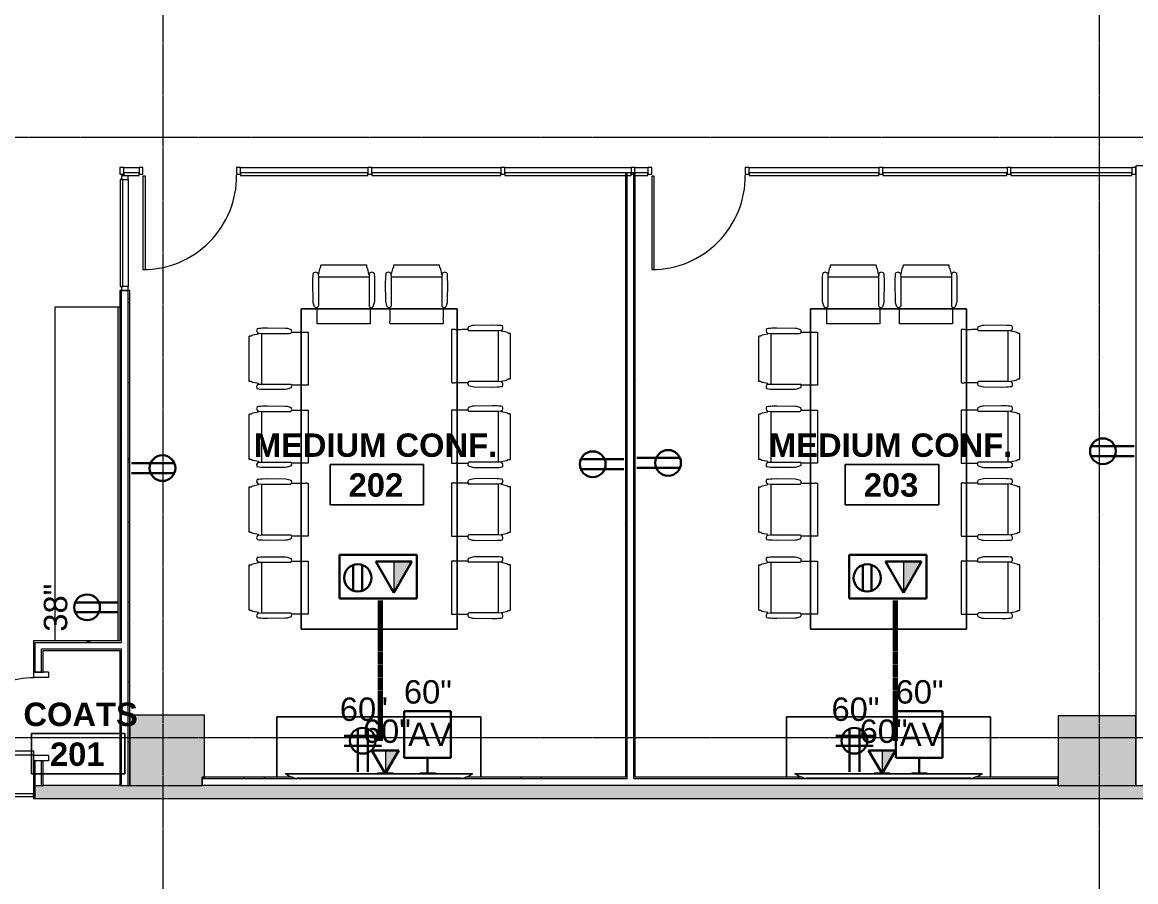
# Model space of a CAD drawing. Header units: inches. Extents: x 29752 to 31446, y 4278 to 5722.
# Drawn here: x 30142.2 to 30570.3, y 5061.1 to 5391.6 of the extents above; entities that cross this region are included whole.
import ezdxf

# ---------------------------------------------------------------- set-up
doc = ezdxf.new("R2010")
doc.units = ezdxf.units.IN
doc.header["$MEASUREMENT"] = 0
doc.linetypes.add('Dash 1_8_', pattern=[0.25, 0.125, -0.125])
doc.linetypes.add('Grid Line 1_2_', pattern=[0.875, 0.5, -0.125, 0.125, -0.125])
for name, color, linetype, lineweight in [('A-ANNO-NOTE', 131, 'Continuous', 30), ('A-AREA-IDEN', 2, 'Continuous', 9), ('A-DETL', 90, 'Continuous', 9), ('A-DOOR', 31, 'Continuous', 13), ('A-DOOR-FRAM', 31, 'Continuous', 20), ('A-GLAZ-CURT', 52, 'Continuous', 9), ('A-GLAZ-CWMG', 51, 'Continuous', 9), ('A-WALL', 113, 'Continuous', 13), ('A-WALL-PATT', 111, 'Continuous', 13), ('I-FURN', 30, 'Continuous', 9), ('I-WALL', 2, 'Continuous', 13), ('Q-CASE', 31, 'Continuous', 9), ('Q-SPCQ', 91, 'Continuous', 9), ('S-GRID', 1, 'Continuous', 9)]:
    doc.layers.add(name, color=color, linetype=linetype, lineweight=lineweight)
doc.styles.add('Swis721 Lt BT', font='swissl.ttf', dxfattribs={"height": 9})
doc.styles.add('Swis721 Lt BT_B', font='', dxfattribs={"height": 9})
doc.styles.get('Swis721 Lt BT_B').set_extended_font_data('Swis721 Lt BT', bold=True)
pattern_1 = [(0, (0, 0), (30.72, 7.68), [1.267, -21.773, 1.267, -21.773, -122.88]), (0, (0, 0), (30.72, 7.68), [-46.08, 1.267, -44.813, 1.267, -21.773, -53.76]), (0, (0, 0), (30.72, 7.68), [-115.2, 1.267, -14.093, 1.267, -37.133]), (120, (11.52, 3.84), (-22.0110751, 22.7643004), [1.267, -21.773, 1.267, -21.773, -122.88]), (120, (11.52, 3.84), (-22.0110751, 22.7643004), [-46.08, 1.267, -44.813, 1.267, -21.773, -53.76]), (120, (11.52, 3.84), (-22.0110751, 22.7643004), [-115.2, 1.267, -14.093, 1.267, -37.133]), (240, (15.36, 19.2), (-8.7089249, -30.4443004), [1.267, -21.773, 1.267, -21.773, -122.88]), (240, (15.36, 19.2), (-8.7089249, -30.4443004), [-46.08, 1.267, -44.813, 1.267, -21.773, -53.76]), (240, (15.36, 19.2), (-8.7089249, -30.4443004), [-115.2, 1.267, -14.093, 1.267, -37.133])]

# ---------------------------------------------------------------- blocks, each defined once
blk = doc.blocks.new('conf chair - Casters Manual Hgt Adj-5781119-FIRST FLOOR POWER _ SIGNAL')
at = {"layer": 'I-FURN'}
for p, q in [((-10.2, 8.71), (-10.2, -8.71)), ((-9.1, 9.03), (-9.36, 8.77)), ((-8.96, 9.1), (-9.1, 9.03)), ((-8.72, 9.18), (-8.96, 9.1)), ((-6.65, 9.58), (-8.72, 9.18)), ((-6.49, 11.73), (-7.1, 11.63)), ((-6.88, 9.85), (-6.65, 9.83)), ((-6.65, 9.83), (-6.65, 9.58)), ((-6.65, 9.83), (-5.49, 9.76)), ((-5.72, 11.8), (-6.49, 11.73)), ((-5.07, 11.83), (-5.72, 11.8)), ((-5.49, 9.76), (-2.81, 9.72)), ((-5.49, -9.76), (-5.49, 9.76)), ((-3.21, 11.88), (-5.07, 11.83)), ((3.79, 11.79), (-3.21, 11.88)), ((-2.81, 9.72), (5.28, 9.72)), ((4.38, 11.72), (3.79, 11.79)), ((5.89, 11.24), (4.38, 11.72)), ((5.28, 9.72), (5.78, 9.77)), ((12.44, -10.17), (12.44, 10.17)), ((-9.36, -8.77), (-9.1, -9.03)), ((-9.1, -9.03), (-8.72, -9.18)), ((-8.72, -9.18), (-6.65, -9.58)), ((-7.1, -11.63), (-6.49, -11.73)), ((-6.65, -9.83), (-6.88, -9.85)), ((-6.65, -9.58), (-6.65, -9.83)), ((-6.65, -9.83), (-5.49, -9.76)), ((-6.49, -11.73), (-5.72, -11.8)), ((-5.72, -11.8), (-5.07, -11.83)), ((-5.49, -9.76), (-2.81, -9.72)), ((-5.07, -11.83), (-3.21, -11.88)), ((-3.21, -11.88), (3.79, -11.79)), ((-2.81, -9.72), (5.28, -9.72)), ((3.79, -11.79), (4.38, -11.72)), ((4.38, -11.72), (5.89, -11.24)), ((5.28, -9.72), (5.78, -9.77))]:
    blk.add_line(p, q, dxfattribs=at)
for centre, radius, start, end in [((-6.03, 10.85), 1.32, 144.065, 229.935), ((5.36, 10.43), 0.781, 302.3218, 343.1534), ((5.03, 10.51), 1.12, 343.9109, 40.257), ((-6.03, -10.85), 1.32, 130.065, 215.935), ((5.36, -10.43), 0.781, 16.8466, 57.6782), ((5.03, -10.51), 1.12, 319.743, 16.0891)]:
    blk.add_arc(centre, radius, start, end, dxfattribs=at)
for points, knots in [([(-9.36, 8.77), (-9.55, 8.77), (-9.82, 8.76), (-10.04, 8.74), (-10.13, 8.73), (-10.18, 8.72), (-10.2, 8.72), (-10.2, 8.71)], [0, 0, 0, 0, 0.444444, 0.666667, 0.777778, 0.888889, 1, 1, 1, 1]), ([(12.44, 10.17), (12.44, 10.17), (12.43, 10.18), (12.4, 10.19), (12.34, 10.19), (12.27, 10.2), (12.19, 10.21), (12.05, 10.21), (11.82, 10.22), (11.61, 10.22), (11.49, 10.21)], [0, 0, 0, 0, 0.090909, 0.181818, 0.272727, 0.363636, 0.454545, 0.545455, 0.727273, 1, 1, 1, 1]), ([(-10.2, -8.71), (-10.2, -8.72), (-10.18, -8.72), (-10.13, -8.73), (-10.07, -8.74), (-9.98, -8.75), (-9.88, -8.76), (-9.73, -8.76), (-9.55, -8.77), (-9.41, -8.77), (-9.36, -8.77)], [0, 0, 0, 0, 0.111111, 0.222222, 0.333333, 0.444444, 0.555556, 0.666667, 0.888889, 1, 1, 1, 1]), ([(11.49, -10.21), (11.57, -10.22), (11.74, -10.22), (12.06, -10.21), (12.36, -10.2), (12.43, -10.18), (12.44, -10.17)], [0, 0, 0, 0, 0.181818, 0.363636, 0.727273, 1, 1, 1, 1])]:
    blk.add_open_spline(points, degree=3, knots=knots, dxfattribs=at)
for points in [[(10.52, 10.17), (9.78, 10.17), (8.3, 10.18), (6.84, 10.2), (6.11, 10.2)], [(11.49, 10.21), (11.33, 10.21), (11, 10.19), (10.68, 10.17), (10.52, 10.17)], [(6.11, -10.2), (6.84, -10.2), (8.3, -10.18), (9.78, -10.17), (10.52, -10.17)], [(10.52, -10.17), (10.68, -10.17), (11, -10.19), (11.33, -10.21), (11.49, -10.21)]]:
    blk.add_open_spline(points, degree=3, dxfattribs=at)
blk = doc.blocks.new('conf chair - Casters Manual Hgt Adj-5791268-FIRST FLOOR POWER _ SIGNAL')
at = {"layer": 'I-FURN'}
for p, q in [((-10.2, -8.71), (-10.2, 8.71)), ((-9.36, 8.77), (-9.1, 9.03)), ((-9.1, 9.03), (-8.72, 9.18)), ((-8.72, 9.18), (-6.65, 9.58)), ((-7.1, 11.63), (-6.49, 11.73)), ((-6.65, 9.83), (-6.88, 9.85)), ((-6.65, 9.58), (-6.65, 9.83)), ((-6.65, 9.83), (-5.49, 9.76)), ((-6.49, 11.73), (-5.72, 11.8)), ((-5.72, 11.8), (-5.07, 11.83)), ((-5.49, 9.76), (-2.81, 9.72)), ((-5.49, 9.76), (-5.49, -9.76)), ((-5.07, 11.83), (-3.21, 11.88)), ((-3.21, 11.88), (3.79, 11.79)), ((-2.81, 9.72), (5.28, 9.72)), ((3.79, 11.79), (4.38, 11.72)), ((4.38, 11.72), (5.89, 11.24)), ((5.28, 9.72), (5.78, 9.77)), ((12.44, 10.17), (12.44, -10.17)), ((-9.1, -9.03), (-9.36, -8.77)), ((-8.96, -9.1), (-9.1, -9.03)), ((-8.72, -9.18), (-8.96, -9.1)), ((-6.65, -9.58), (-8.72, -9.18)), ((-6.49, -11.73), (-7.1, -11.63)), ((-6.88, -9.85), (-6.65, -9.83)), ((-6.65, -9.83), (-6.65, -9.58)), ((-6.65, -9.83), (-5.49, -9.76)), ((-5.72, -11.8), (-6.49, -11.73)), ((-5.07, -11.83), (-5.72, -11.8)), ((-5.49, -9.76), (-2.81, -9.72)), ((-3.21, -11.88), (-5.07, -11.83)), ((3.79, -11.79), (-3.21, -11.88)), ((-2.81, -9.72), (5.28, -9.72)), ((4.38, -11.72), (3.79, -11.79)), ((5.89, -11.24), (4.38, -11.72)), ((5.28, -9.72), (5.78, -9.77))]:
    blk.add_line(p, q, dxfattribs=at)
for centre, radius, start, end in [((-6.03, 10.85), 1.32, 144.065, 229.935), ((5.36, 10.43), 0.781, 302.3218, 343.1534), ((5.03, 10.51), 1.12, 343.9109, 40.257), ((-6.03, -10.85), 1.32, 130.065, 215.935), ((5.36, -10.43), 0.781, 16.8466, 57.6782), ((5.03, -10.51), 1.12, 319.743, 16.0891)]:
    blk.add_arc(centre, radius, start, end, dxfattribs=at)
for points, knots in [([(-10.2, 8.71), (-10.2, 8.72), (-10.18, 8.72), (-10.13, 8.73), (-10.04, 8.74), (-9.82, 8.76), (-9.55, 8.77), (-9.36, 8.77)], [-1, -1, -1, -1, -0.888889, -0.777778, -0.666667, -0.444444, 0, 0, 0, 0]), ([(11.49, 10.21), (11.61, 10.22), (11.82, 10.22), (12.05, 10.21), (12.19, 10.21), (12.27, 10.2), (12.34, 10.19), (12.4, 10.19), (12.43, 10.18), (12.44, 10.17), (12.44, 10.17)], [-1, -1, -1, -1, -0.727273, -0.545455, -0.454545, -0.363636, -0.272727, -0.181818, -0.090909, 0, 0, 0, 0]), ([(-9.36, -8.77), (-9.41, -8.77), (-9.55, -8.77), (-9.73, -8.76), (-9.88, -8.76), (-9.98, -8.75), (-10.07, -8.74), (-10.13, -8.73), (-10.18, -8.72), (-10.2, -8.72), (-10.2, -8.71)], [-1, -1, -1, -1, -0.888889, -0.666667, -0.555556, -0.444444, -0.333333, -0.222222, -0.111111, 0, 0, 0, 0]), ([(12.44, -10.17), (12.43, -10.18), (12.36, -10.2), (12.06, -10.21), (11.74, -10.22), (11.57, -10.22), (11.49, -10.21)], [-1, -1, -1, -1, -0.727273, -0.363636, -0.181818, 0, 0, 0, 0])]:
    blk.add_open_spline(points, degree=3, knots=knots, dxfattribs=at)
for points in [[(6.11, 10.2), (6.84, 10.2), (8.3, 10.18), (9.78, 10.17), (10.52, 10.17)], [(10.52, 10.17), (10.68, 10.17), (11, 10.19), (11.33, 10.21), (11.49, 10.21)], [(10.52, -10.17), (9.78, -10.17), (8.3, -10.18), (6.84, -10.2), (6.11, -10.2)], [(11.49, -10.21), (11.33, -10.21), (11, -10.19), (10.68, -10.17), (10.52, -10.17)]]:
    blk.add_open_spline(points, degree=3, dxfattribs=at)
blk = doc.blocks.new('Single Flush - OTJ_SOLIDFLUSH_ALUM 3-6427515-FIRST FLOOR POWER _ SIGNAL')
at = {"layer": 'A-DOOR', "lineweight": 20}
for p, q in [((13.15625, -1.875), (14.90625, -1.875)), ((13.15625, -31.6875), (13.15625, -1.875)), ((14.90625, -1.875), (14.90625, -31.6875)), ((14.90625, -31.6875), (13.15625, -31.6875))]:
    blk.add_line(p, q, dxfattribs=at)
at = {"layer": 'A-DOOR', "lineweight": 9}
blk.add_arc((14.90625, -1.875), 29.8125, 179.5, 270, dxfattribs=at)
at = {"layer": 'A-DOOR-FRAM'}
for p, q in [((-17, 3.875), (-17, -1.875)), ((-17, 3.875), (-15, 3.875)), ((-15, 3.875), (-15, -1.875)), ((15.000004, 3.875), (15.000004, -1.875)), ((15.000004, 3.875), (17.000004, 3.875)), ((17.000004, 3.875), (17.000004, -1.875)), ((-17, -1.875), (-15, -1.875)), ((15.000004, -1.875), (17.000004, -1.875))]:
    blk.add_line(p, q, dxfattribs=at)
blk = doc.blocks.new('Furniture 18 - Furniture 1-5987609-FIRST FLOOR POWER _ SIGNAL')
at = {"layer": 'I-FURN'}
for p, q in [((30249.39, 5281.38), (30249.39, 5272.4)), ((30255.6, 5281.38), (30249.39, 5281.38)), ((30249.39, 5281.38), (30255.6, 5281.38)), ((30249.39, 5272.4), (30249.39, 5281.38)), ((30276, 5281.38), (30255.6, 5281.38)), ((30255.6, 5281.38), (30276, 5281.38)), ((30283.6, 5281.38), (30276, 5281.38)), ((30276, 5281.38), (30283.6, 5281.38)), ((30304, 5281.38), (30283.6, 5281.38)), ((30283.6, 5281.38), (30304, 5281.38)), ((30309.39, 5281.38), (30304, 5281.38)), ((30304, 5281.38), (30309.39, 5281.38)), ((30309.39, 5273.4), (30309.39, 5281.38)), ((30309.39, 5281.38), (30309.39, 5273.4)), ((30249.39, 5272.4), (30249.39, 5252.06)), ((30249.39, 5252.06), (30249.39, 5272.4)), ((30309.39, 5253.06), (30309.39, 5273.4)), ((30309.39, 5273.4), (30309.39, 5253.06)), ((30249.39, 5252.06), (30249.39, 5242.4)), ((30249.39, 5242.4), (30249.39, 5252.06)), ((30309.39, 5242.4), (30309.39, 5253.06)), ((30309.39, 5253.06), (30309.39, 5242.4)), ((30249.39, 5242.4), (30249.39, 5222.06)), ((30249.39, 5222.06), (30249.39, 5242.4)), ((30309.39, 5222.06), (30309.39, 5242.4)), ((30309.39, 5242.4), (30309.39, 5222.06)), ((30249.39, 5222.06), (30249.39, 5214.4)), ((30249.39, 5214.4), (30249.39, 5222.06)), ((30309.39, 5214.4), (30309.39, 5222.06)), ((30309.39, 5222.06), (30309.39, 5214.4)), ((30249.39, 5214.4), (30249.39, 5194.06)), ((30249.39, 5194.06), (30249.39, 5214.4)), ((30309.39, 5194.06), (30309.39, 5214.4)), ((30309.39, 5214.4), (30309.39, 5194.06)), ((30249.39, 5194.06), (30249.39, 5184.4)), ((30249.39, 5184.4), (30249.39, 5194.06)), ((30309.39, 5184.4), (30309.39, 5194.06)), ((30309.39, 5194.06), (30309.39, 5184.4)), ((30249.39, 5184.4), (30249.39, 5164.06)), ((30249.39, 5164.06), (30249.39, 5184.4)), ((30309.39, 5164.06), (30309.39, 5184.4)), ((30309.39, 5184.4), (30309.39, 5164.06)), ((30249.39, 5164.06), (30249.39, 5158.25)), ((30249.39, 5158.25), (30249.39, 5164.06)), ((30309.39, 5158.25), (30309.39, 5164.06)), ((30309.39, 5164.06), (30309.39, 5158.25)), ((30249.39, 5158.25), (30309.39, 5158.25)), ((30309.39, 5158.25), (30249.39, 5158.25))]:
    blk.add_line(p, q, dxfattribs=at)
blk = doc.blocks.new('A-Flat_Screen_TV - OLED 65B6P 65_-4747238-FIRST FLOOR POWER _ SIGNAL')
at = {"layer": 'Q-SPCQ'}
for p, q in [((-36, 0.19), (36, 0.19)), ((-36, 0.19), (-36, 0)), ((36, 0), (-36, 0)), ((-35.94, 0), (-35.94, -0.06)), ((-31.5, 1.81), (31.5, 1.81)), ((35.94, -0.06), (35.94, 0)), ((36, 0), (36, 0.19)), ((35.94, -0.06), (-35.94, -0.06))]:
    blk.add_line(p, q, dxfattribs=at)
for centre, start, end in [((-30.9, -5.58), 94.6372, 128.9656), ((30.9, -5.58), 51.0344, 85.3628)]:
    blk.add_arc(centre, 7.41, start, end, dxfattribs=at)
blk = doc.blocks.new('Furniture 21 - Furniture 1-5988339-FIRST FLOOR POWER _ SIGNAL')
at = {"layer": 'I-FURN'}
for p, q in [((30240.12, 5124.47), (30240.12, 5101.27)), ((30318.55, 5124.47), (30240.12, 5124.47)), ((30240.12, 5124.47), (30318.55, 5124.47)), ((30240.12, 5101.27), (30240.12, 5124.47)), ((30318.55, 5101.27), (30318.55, 5124.47)), ((30318.55, 5124.47), (30318.55, 5101.27))]:
    blk.add_line(p, q, dxfattribs=at)
blk = doc.blocks.new('Furniture 20 - Furniture 1-5988531-FIRST FLOOR POWER _ SIGNAL')
at = {"layer": 'I-FURN'}
for p, q in [((30445.32, 5281.38), (30445.32, 5272.4)), ((30451.53, 5281.38), (30445.32, 5281.38)), ((30445.32, 5281.38), (30451.53, 5281.38)), ((30445.32, 5272.4), (30445.32, 5281.38)), ((30471.92, 5281.38), (30451.53, 5281.38)), ((30451.53, 5281.38), (30471.92, 5281.38)), ((30479.53, 5281.38), (30471.92, 5281.38)), ((30471.92, 5281.38), (30479.53, 5281.38)), ((30499.92, 5281.38), (30479.53, 5281.38)), ((30479.53, 5281.38), (30499.92, 5281.38)), ((30505.32, 5281.38), (30499.92, 5281.38)), ((30499.92, 5281.38), (30505.32, 5281.38)), ((30505.32, 5273.4), (30505.32, 5281.38)), ((30505.32, 5281.38), (30505.32, 5273.4)), ((30445.32, 5272.4), (30445.32, 5252.06)), ((30445.32, 5252.06), (30445.32, 5272.4)), ((30505.32, 5253.06), (30505.32, 5273.4)), ((30505.32, 5273.4), (30505.32, 5253.06)), ((30445.32, 5252.06), (30445.32, 5242.4)), ((30445.32, 5242.4), (30445.32, 5252.06)), ((30505.32, 5242.4), (30505.32, 5253.06)), ((30505.32, 5253.06), (30505.32, 5242.4)), ((30445.32, 5242.4), (30445.32, 5222.06)), ((30445.32, 5222.06), (30445.32, 5242.4)), ((30505.32, 5222.06), (30505.32, 5242.4)), ((30505.32, 5242.4), (30505.32, 5222.06)), ((30445.32, 5222.06), (30445.32, 5214.4)), ((30445.32, 5214.4), (30445.32, 5222.06)), ((30505.32, 5214.4), (30505.32, 5222.06)), ((30505.32, 5222.06), (30505.32, 5214.4)), ((30445.32, 5214.4), (30445.32, 5194.06)), ((30445.32, 5194.06), (30445.32, 5214.4)), ((30505.32, 5194.06), (30505.32, 5214.4)), ((30505.32, 5214.4), (30505.32, 5194.06)), ((30445.32, 5194.06), (30445.32, 5184.4)), ((30445.32, 5184.4), (30445.32, 5194.06)), ((30505.32, 5184.4), (30505.32, 5194.06)), ((30505.32, 5194.06), (30505.32, 5184.4)), ((30445.32, 5184.4), (30445.32, 5164.06)), ((30445.32, 5164.06), (30445.32, 5184.4)), ((30505.32, 5164.06), (30505.32, 5184.4)), ((30505.32, 5184.4), (30505.32, 5164.06)), ((30445.32, 5164.06), (30445.32, 5158.25)), ((30445.32, 5158.25), (30445.32, 5164.06)), ((30505.32, 5158.25), (30505.32, 5164.06)), ((30505.32, 5164.06), (30505.32, 5158.25)), ((30445.32, 5158.25), (30505.32, 5158.25)), ((30505.32, 5158.25), (30445.32, 5158.25))]:
    blk.add_line(p, q, dxfattribs=at)
blk = doc.blocks.new('Furniture 22 - Furniture 1-5988546-FIRST FLOOR POWER _ SIGNAL')
at = {"layer": 'I-FURN'}
for p, q in [((30433.54, 5165.83), (30433.54, 5142.62)), ((30511.98, 5165.83), (30433.54, 5165.83)), ((30433.54, 5165.83), (30511.98, 5165.83)), ((30433.54, 5142.62), (30433.54, 5165.83)), ((30511.98, 5142.62), (30511.98, 5165.83)), ((30511.98, 5165.83), (30511.98, 5142.62))]:
    blk.add_line(p, q, dxfattribs=at)
blk = doc.blocks.new('C-Counter Top - ADJ HEIGHT 4-6362438-FIRST FLOOR POWER _ SIGNAL')
at = {"layer": 'Q-CASE'}
for p, q in [((80.97, 25), (-47.26, 25)), ((80.97, 0.75), (80.97, 25)), ((80.97, 0.75), (-47.26, 0.75)), ((80.97, 0), (80.97, 0.75))]:
    blk.add_line(p, q, dxfattribs=at)
blk = doc.blocks.new('Single Glass Door - 36_ x 96_ 2-6260684-FIRST FLOOR POWER _ SIGNAL')
at = {"layer": 'A-DOOR', "lineweight": 20}
for p, q in [((17, 38), (17, 2)), ((18, 38), (17, 38)), ((18, 2), (18, 38)), ((17, 2), (18, 2))]:
    blk.add_line(p, q, dxfattribs=at)
at = {"layer": 'A-DOOR', "lineweight": 9}
blk.add_arc((18, 2), 36, 90, 180.5, dxfattribs=at)
blk = doc.blocks.new('System Panel - Glazed-6261436-FIRST FLOOR POWER _ SIGNAL')
at = {"layer": 'A-GLAZ-CURT', "lineweight": 13}
for p, q in [((23.25, 1.75), (-23.25, 1.75)), ((-23.25, 1.75), (-23.25, 0.75)), ((-23.25, 0.75), (23.25, 0.75)), ((23.25, 0.75), (23.25, 1.75))]:
    blk.add_line(p, q, dxfattribs=at)
blk = doc.blocks.new('System Panel - Glazed-6260311-FIRST FLOOR POWER _ SIGNAL')
at = {"layer": 'A-GLAZ-CURT', "lineweight": 13}
for p, q in [((20.5625, 1.75), (-20.5625, 1.75)), ((-20.5625, 1.75), (-20.5625, 0.75)), ((-20.5625, 0.75), (20.5625, 0.75)), ((20.5625, 0.75), (20.5625, 1.75))]:
    blk.add_line(p, q, dxfattribs=at)
blk = doc.blocks.new('Rectangular Mullion - 1_5_ x 2_5_ rectangular-6260305-FIRST FLOOR POWER _ SIGNAL')
at = {"layer": 'A-GLAZ-CWMG', "lineweight": 20}
for p, q in [((0, 1.25), (-1.5, 1.25)), ((-1.5, 1.25), (-1.5, -1.25)), ((0, -1.25), (0, 1.25)), ((-1.5, -1.25), (0, -1.25))]:
    blk.add_line(p, q, dxfattribs=at)
blk = doc.blocks.new('Rectangular Mullion - 1_5_ x 2_5_ rectangular-6260302-FIRST FLOOR POWER _ SIGNAL')
at = {"layer": 'A-GLAZ-CWMG'}
blk.add_line((30182.86, 5331.12), (30182.86, 5290), dxfattribs=at)
blk = doc.blocks.new('Rectangular Mullion - 1_5_ x 2_5_ rectangular-6260283-FIRST FLOOR POWER _ SIGNAL')
at = {"layer": 'A-GLAZ-CWMG', "lineweight": 20}
for p, q in [((-1.5, 1.25), (0, 1.25)), ((-1.5, -1.25), (-1.5, 1.25)), ((0, 1.25), (0, -1.25)), ((0, -1.25), (-1.5, -1.25))]:
    blk.add_line(p, q, dxfattribs=at)
blk = doc.blocks.new('Rectangular Mullion - 1_5_ x 2_5_ rectangular-6261247-FIRST FLOOR POWER _ SIGNAL')
at = {"layer": 'A-GLAZ-CWMG'}
blk.add_line((30522.34, 5335.75), (30568.84, 5335.75), dxfattribs=at)
blk = doc.blocks.new('Rectangular Mullion - 1_5_ x 2_5_ rectangular-6261577-FIRST FLOOR POWER _ SIGNAL')
at = {"layer": 'A-GLAZ-CWMG'}
blk.add_line((30377.76, 5335.75), (30382.71, 5335.75), dxfattribs=at)
blk = doc.blocks.new('Rectangular Mullion - 1_5_ x 2_5_ rectangular-6260558-FIRST FLOOR POWER _ SIGNAL')
at = {"layer": 'A-GLAZ-CWMG'}
blk.add_line((30181.24, 5335.75), (30187.11, 5335.75), dxfattribs=at)
blk = doc.blocks.new('System Panel - Glazed-6261437-FIRST FLOOR POWER _ SIGNAL')
at = {"layer": 'A-GLAZ-CURT', "lineweight": 13}
for p, q in [((23.875, 1.75), (-23.875, 1.75)), ((-23.875, 1.75), (-23.875, 0.75)), ((-23.875, 0.75), (23.875, 0.75)), ((23.875, 0.75), (23.875, 1.75))]:
    blk.add_line(p, q, dxfattribs=at)
blk = doc.blocks.new('Rectangular Mullion - 1_5_ x 2_5_ rectangular-6261248-FIRST FLOOR POWER _ SIGNAL')
at = {"layer": 'A-GLAZ-CWMG'}
blk.add_line((30473.09, 5335.75), (30520.84, 5335.75), dxfattribs=at)
blk = doc.blocks.new('System Panel - Glazed-6261581-FIRST FLOOR POWER _ SIGNAL')
at = {"layer": 'A-GLAZ-CURT', "lineweight": 13}
for p, q in [((2.96, 1.75), (-46.91, 1.75)), ((-46.91, 1.75), (-46.91, 0.75)), ((-46.91, 0.75), (2.96, 0.75)), ((2.96, 0.75), (2.96, 1.75)), ((46.91, 1.75), (41.96, 1.75)), ((41.96, 1.75), (41.96, 0.75)), ((41.96, 0.75), (46.91, 0.75)), ((46.91, 0.75), (46.91, 1.75))]:
    blk.add_line(p, q, dxfattribs=at)
blk = doc.blocks.new('Rectangular Mullion - 1_5_ x 2_5_ rectangular-6261132-FIRST FLOOR POWER _ SIGNAL')
at = {"layer": 'A-GLAZ-CWMG'}
blk.add_line((30421.71, 5335.75), (30471.59, 5335.75), dxfattribs=at)
blk = doc.blocks.new('System Panel - Glazed-6261567-FIRST FLOOR POWER _ SIGNAL')
at = {"layer": 'A-GLAZ-CURT', "lineweight": 13}
for p, q in [((24.85, 1.75), (-24.85, 1.75)), ((-24.85, 1.75), (-24.85, 0.75)), ((-24.85, 0.75), (24.85, 0.75)), ((24.85, 0.75), (24.85, 1.75))]:
    blk.add_line(p, q, dxfattribs=at)
blk = doc.blocks.new('Rectangular Mullion - 1_5_ x 2_5_ rectangular-6261563-FIRST FLOOR POWER _ SIGNAL')
at = {"layer": 'A-GLAZ-CWMG'}
blk.add_line((30276.56, 5335.75), (30326.26, 5335.75), dxfattribs=at)
blk = doc.blocks.new('System Panel - Glazed-6261546-FIRST FLOOR POWER _ SIGNAL')
at = {"layer": 'A-GLAZ-CURT', "lineweight": 13}
for p, q in [((2.04, 1.75), (-46.91, 1.75)), ((-46.91, 1.75), (-46.91, 0.75)), ((-46.91, 0.75), (2.04, 0.75)), ((2.04, 0.75), (2.04, 1.75)), ((46.91, 1.75), (41.04, 1.75)), ((41.04, 1.75), (41.04, 0.75)), ((41.04, 0.75), (46.91, 0.75)), ((46.91, 0.75), (46.91, 1.75))]:
    blk.add_line(p, q, dxfattribs=at)
blk = doc.blocks.new('Rectangular Mullion - 1_5_ x 2_5_ rectangular-6261542-FIRST FLOOR POWER _ SIGNAL')
at = {"layer": 'A-GLAZ-CWMG'}
blk.add_line((30226.11, 5335.75), (30275.06, 5335.75), dxfattribs=at)
blk = doc.blocks.new('Rectangular Mullion - 1_5_ x 2_5_ rectangular-6261432-FIRST FLOOR POWER _ SIGNAL')
at = {"layer": 'A-GLAZ-CWMG', "lineweight": 20}
for p, q in [((-0.75, 1.25), (0.75, 1.25)), ((-0.75, -1.25), (-0.75, 1.25)), ((0.75, 1.25), (0.75, -1.25)), ((0.75, -1.25), (-0.75, -1.25))]:
    blk.add_line(p, q, dxfattribs=at)
blk = doc.blocks.new('System Panel - Glazed-6261582-FIRST FLOOR POWER _ SIGNAL')
at = {"layer": 'A-GLAZ-CURT', "lineweight": 13}
for p, q in [((24.25, 1.75), (-24.25, 1.75)), ((-24.25, 1.75), (-24.25, 0.75)), ((-24.25, 0.75), (24.25, 0.75)), ((24.25, 0.75), (24.25, 1.75))]:
    blk.add_line(p, q, dxfattribs=at)
blk = doc.blocks.new('Rectangular Mullion - 1_5_ x 2_5_ rectangular-6261578-FIRST FLOOR POWER _ SIGNAL')
at = {"layer": 'A-GLAZ-CWMG'}
blk.add_line((30327.76, 5335.75), (30376.26, 5335.75), dxfattribs=at)
blk = doc.blocks.new('System Panel - Glazed-6428524-FIRST FLOOR POWER _ SIGNAL')
at = {"layer": 'A-GLAZ-CURT', "lineweight": 13}
for p, q in [((22.1875, 1.75), (-64.1875, 1.75)), ((-64.1875, 1.75), (-64.1875, 0.75)), ((-64.1875, 0.75), (22.1875, 0.75)), ((22.1875, 0.75), (22.1875, 1.75)), ((64.1875, 1.75), (58.1875, 1.75)), ((58.1875, 1.75), (58.1875, 0.75)), ((58.1875, 0.75), (64.1875, 0.75)), ((64.1875, 0.75), (64.1875, 1.75))]:
    blk.add_line(p, q, dxfattribs=at)
blk = doc.blocks.new('Room Tag - Room Name and Number-3379422-FIRST FLOOR POWER _ SIGNAL')
at = {"layer": 'A-AREA-IDEN'}
for p, q in [((-0.1881, -0.1636), (-0.1881, -0.0018)), ((-0.1881, -0.0018), (0.1869, -0.0018)), ((0.1869, -0.0018), (-0.1881, -0.0018)), ((-0.1881, -0.0018), (-0.1881, -0.1636)), ((0.1869, -0.0018), (0.1869, -0.1636)), ((0.1869, -0.1636), (0.1869, -0.0018)), ((0.1869, -0.1636), (-0.1881, -0.1636)), ((-0.1881, -0.1636), (0.1869, -0.1636))]:
    blk.add_line(p, q, dxfattribs=at)

msp = doc.modelspace()

# ---------------------------------------------------------------- hatches: boundary and pattern name
at = {"layer": 'A-ANNO-NOTE', "lineweight": 9}
for points in [[(30285.09, 5172.26), (30292.01, 5184.26), (30285.09, 5184.26)], [(30481.01, 5172.26), (30487.94, 5184.26), (30481.01, 5184.26)], [(30281.83, 5102.64), (30286.99, 5111.57), (30281.83, 5111.57)], [(30472.83, 5102.64), (30477.99, 5111.57), (30472.83, 5111.57)]]:
    msp.add_hatch(color=256, dxfattribs=at).paths.add_polyline_path(points, flags=0)
at = {"layer": 'A-WALL'}
for points in [[(30185, 5098.14), (30211.36, 5098.14), (30211.36, 5101.27), (30212.24, 5101.27), (30212.24, 5125.14), (30183.49, 5125.14), (30183.49, 5098.14), (30184.36, 5098.14)], [(30568.36, 5098.14), (30570.34, 5098.14), (30570.34, 5124.89), (30540.46, 5124.89), (30540.46, 5098.14), (30544.36, 5098.14)]]:
    msp.add_hatch(color=250, dxfattribs=at).paths.add_polyline_path(points, flags=0)
at = {"layer": 'A-WALL-PATT', "lineweight": 9}
h = msp.add_hatch(dxfattribs=at)
h.set_pattern_fill('FP_1', color=256, style=0, pattern_type=2)
h.set_pattern_definition(pattern_1)
h.paths.add_polyline_path([(30374.16, 5101.27), (30374.79, 5101.27), (30374.79, 5333.75), (30374.16, 5333.75), (30374.16, 5154.36)], flags=0)
h = msp.add_hatch(dxfattribs=at)
h.set_pattern_fill('FP_1', color=256, style=0, pattern_type=2)
h.set_pattern_definition(pattern_1)
h.paths.add_polyline_path([(30377.29, 5101.27), (30377.91, 5101.27), (30377.91, 5333.75), (30377.29, 5333.75), (30377.29, 5154.36)], flags=0)
h = msp.add_hatch(dxfattribs=at)
h.set_pattern_fill('FP_1', color=256, style=0, pattern_type=2)
h.set_pattern_definition(pattern_1)
h.paths.add_polyline_path([(30180.36, 5098.14), (30180.36, 5150.64), (30179.74, 5150.64), (30179.74, 5098.14)], flags=0)
h.paths.add_polyline_path([(30180.36, 5153.14), (30180.36, 5288.5), (30179.74, 5288.5), (30179.74, 5153.14)], flags=0)
h = msp.add_hatch(dxfattribs=at)
h.set_pattern_fill('FP_1', color=256, style=0, pattern_type=2)
h.set_pattern_definition(pattern_1)
h.paths.add_polyline_path([(30183.49, 5098.14), (30183.49, 5288.5), (30182.86, 5288.5), (30182.86, 5098.14)], flags=0)
h = msp.add_hatch(dxfattribs=at)
h.set_pattern_fill('FP_1', color=256, style=0, pattern_type=2)
h.set_pattern_definition(pattern_1)
h.paths.add_polyline_path([(30179.74, 5153.14), (30179.74, 5153.77), (30146.49, 5153.77), (30146.49, 5153.14), (30179.73, 5153.14)], flags=0)
h = msp.add_hatch(dxfattribs=at)
h.set_pattern_fill('FP_1', color=256, style=0, pattern_type=2)
h.set_pattern_definition(pattern_1)
h.paths.add_polyline_path([(30443.33, 5100.64), (30540.46, 5100.64), (30540.46, 5101.27), (30508.52, 5101.27), (30508.24, 5101.16), (30506.79, 5100.89), (30443.79, 5100.89), (30442.34, 5101.16), (30442.06, 5101.27), (30377.29, 5101.27), (30377.29, 5100.64), (30439.73, 5100.64)], flags=0)
h.paths.add_polyline_path([(30211.36, 5100.64), (30374.79, 5100.68), (30374.79, 5101.27), (30312.59, 5101.27), (30312.32, 5101.16), (30310.86, 5100.89), (30247.86, 5100.89), (30246.41, 5101.16), (30246.13, 5101.27), (30211.36, 5101.27)], flags=0)
msp.add_hatch(color=7, dxfattribs=at).paths.add_polyline_path([(30601.81, 5093.14), (30676.99, 5093.14), (30676.99, 5098.14), (30147.11, 5098.14), (30147.11, 5093.14), (30571.36, 5093.14)], flags=0)

# ---------------------------------------------------------------- linework, layer by layer
at = {"layer": 'A-ANNO-NOTE'}
for p, q in [((30569.69, 5228.57), (30553.16, 5228.57)), ((30373.51, 5223.57), (30356.98, 5223.57)), ((30378.56, 5224.09), (30395.09, 5224.09)), ((30569.69, 5224.74), (30553.16, 5224.74)), ((30184.14, 5222.09), (30200.67, 5222.09)), ((30373.51, 5219.74), (30356.98, 5219.74)), ((30378.56, 5220.26), (30395.09, 5220.26)), ((30184.14, 5218.26), (30200.67, 5218.26)), ((30264.21, 5186.87), (30293.92, 5186.87)), ((30264.21, 5170.06), (30264.21, 5186.87)), ((30293.92, 5186.87), (30293.92, 5170.06)), ((30460.13, 5186.87), (30489.85, 5186.87)), ((30460.13, 5170.06), (30460.13, 5186.87)), ((30489.85, 5186.87), (30489.85, 5170.06)), ((30269.49, 5172.95), (30269.49, 5182.9)), ((30272.87, 5172.95), (30272.87, 5182.9)), ((30278.16, 5184.26), (30292.01, 5184.26)), ((30285.09, 5172.26), (30278.16, 5184.26)), ((30292.01, 5184.26), (30285.09, 5172.26)), ((30465.42, 5172.95), (30465.42, 5182.9)), ((30468.79, 5172.95), (30468.79, 5182.9)), ((30474.09, 5184.26), (30487.94, 5184.26)), ((30481.01, 5172.26), (30474.09, 5184.26)), ((30487.94, 5184.26), (30481.01, 5172.26)), ((30179.08, 5168.55), (30162.56, 5168.55)), ((30293.92, 5170.06), (30264.21, 5170.06)), ((30489.85, 5170.06), (30460.13, 5170.06)), ((30179.08, 5164.72), (30162.56, 5164.72)), ((30307.04, 5126.7), (30289.04, 5126.7)), ((30289.04, 5126.7), (30289.04, 5108.7)), ((30307.04, 5108.7), (30307.04, 5126.7)), ((30496.09, 5126.7), (30478.09, 5126.7)), ((30478.09, 5126.7), (30478.09, 5108.7)), ((30496.09, 5108.7), (30496.09, 5126.7)), ((30265.93, 5117.23), (30280.28, 5117.23)), ((30271.19, 5103.36), (30271.19, 5119.88)), ((30275.02, 5103.36), (30275.02, 5119.88)), ((30454.98, 5117.23), (30469.33, 5117.23)), ((30460.24, 5103.36), (30460.24, 5119.88)), ((30464.07, 5103.36), (30464.07, 5119.88)), ((30265.93, 5113.4), (30280.28, 5113.4)), ((30454.98, 5113.4), (30469.33, 5113.4)), ((30281.79, 5102.7), (30276.63, 5111.64)), ((30276.63, 5111.64), (30286.95, 5111.64)), ((30281.83, 5102.64), (30276.67, 5111.57)), ((30276.67, 5111.57), (30286.99, 5111.57)), ((30281.79, 5102.7), (30286.95, 5111.64)), ((30281.83, 5102.64), (30286.99, 5111.57)), ((30289.04, 5108.7), (30307.04, 5108.7)), ((30298.04, 5102.7), (30298.04, 5108.7)), ((30472.79, 5102.7), (30467.63, 5111.64)), ((30467.63, 5111.64), (30477.95, 5111.64)), ((30472.83, 5102.64), (30467.67, 5111.57)), ((30467.67, 5111.57), (30477.99, 5111.57)), ((30472.79, 5102.7), (30477.95, 5111.64)), ((30472.83, 5102.64), (30477.99, 5111.57)), ((30478.09, 5108.7), (30496.09, 5108.7)), ((30487.09, 5102.7), (30487.09, 5108.7)), ((30284.79, 5102.7), (30278.79, 5102.7)), ((30301.04, 5102.7), (30295.04, 5102.7)), ((30475.79, 5102.7), (30469.79, 5102.7)), ((30490.09, 5102.7), (30484.09, 5102.7))]:
    msp.add_line(p, q, dxfattribs=at)
at = {"layer": 'A-ANNO-NOTE', "lineweight": 9}
for p, q in [((30285.09, 5184.26), (30285.09, 5172.26)), ((30285.09, 5172.26), (30292.01, 5184.26)), ((30292.01, 5184.26), (30285.09, 5184.26)), ((30481.01, 5184.26), (30481.01, 5172.26)), ((30481.01, 5172.26), (30487.94, 5184.26)), ((30487.94, 5184.26), (30481.01, 5184.26)), ((30281.83, 5102.64), (30286.99, 5111.57)), ((30286.99, 5111.57), (30281.83, 5111.57)), ((30281.83, 5111.57), (30281.83, 5102.64)), ((30472.83, 5102.64), (30477.99, 5111.57)), ((30477.99, 5111.57), (30472.83, 5111.57)), ((30472.83, 5111.57), (30472.83, 5102.64))]:
    msp.add_line(p, q, dxfattribs=at)
at = {"layer": 'A-ANNO-NOTE'}
for centre, radius in [((30557.72, 5226.66), 4.95), ((30196.1, 5220.17), 4.95), ((30361.55, 5221.66), 4.95), ((30390.53, 5222.17), 4.95), ((30271.18, 5177.93), 5.25), ((30467.11, 5177.93), 5.25), ((30167.12, 5166.63), 4.95), ((30273.1, 5115.32), 4.95), ((30462.16, 5115.32), 4.95)]:
    msp.add_circle(centre, radius, dxfattribs=at)
at = {"layer": 'A-DETL', "linetype": 'Dash 1_8_', "lineweight": 70}
for p, q in [((30279.79, 5169.21), (30279.79, 5115.21)), ((30477.79, 5169.21), (30477.79, 5115.21))]:
    msp.add_line(p, q, dxfattribs=at)
at = {"layer": 'A-WALL'}
for p, q in [((30374.79, 5100.64), (30374.79, 5333.75)), ((30377.29, 5100.64), (30377.29, 5333.75)), ((30180.36, 5153.14), (30180.36, 5288.5)), ((30182.86, 5098.14), (30182.86, 5288.5)), ((30147.11, 5153.14), (30180.36, 5153.14)), ((30147.11, 5141.64), (30147.11, 5153.14)), ((30149.61, 5150.64), (30180.36, 5150.64)), ((30149.61, 5141.64), (30149.61, 5150.64)), ((30180.36, 5098.14), (30180.36, 5150.64)), ((30183.49, 5098.14), (30183.49, 5125.14)), ((30570.34, 5124.89), (30570.34, 5098.14)), ((30147.11, 5093.14), (30147.11, 5107.64)), ((30149.61, 5098.14), (30149.61, 5107.64)), ((30374.79, 5100.64), (30211.36, 5100.64)), ((30540.46, 5100.64), (30377.29, 5100.64)), ((30147.11, 5098.14), (30150.24, 5098.14)), ((30179.74, 5098.14), (30183.49, 5098.14)), ((30570.34, 5098.14), (30574.09, 5098.14))]:
    msp.add_line(p, q, dxfattribs=at)
at = {"layer": 'A-WALL', "color": 8, "lineweight": 20}
for p, q in [((30212.24, 5125.14), (30183.49, 5125.14)), ((30212.24, 5101.27), (30212.24, 5125.14)), ((30540.46, 5124.89), (30540.46, 5101.27)), ((30570.34, 5124.89), (30540.46, 5124.89))]:
    msp.add_line(p, q, dxfattribs=at)
at = {"layer": 'A-WALL', "lineweight": 9}
for p, q in [((30183.49, 5125.14), (30183.49, 5098.14)), ((30570.34, 5098.14), (30570.34, 5124.89)), ((30211.36, 5100.64), (30211.36, 5101.27)), ((30211.36, 5101.27), (30212.24, 5101.27)), ((30211.36, 5098.14), (30211.36, 5100.64)), ((30540.46, 5101.27), (30540.46, 5100.64)), ((30540.46, 5100.64), (30540.46, 5098.14)), ((30183.49, 5098.14), (30211.36, 5098.14)), ((30540.46, 5098.14), (30570.34, 5098.14))]:
    msp.add_line(p, q, dxfattribs=at)
at = {"layer": 'I-WALL'}
for p, q in [((30570.34, 5336.37), (30570.34, 5124.89)), ((30767.55, 5336.37), (30570.34, 5336.37)), ((30374.16, 5333.75), (30374.16, 5101.27)), ((30377.91, 5333.75), (30374.16, 5333.75)), ((30377.91, 5101.27), (30377.91, 5333.75)), ((30179.74, 5288.5), (30179.74, 5153.77)), ((30183.49, 5288.5), (30179.74, 5288.5)), ((30183.49, 5125.14), (30183.49, 5288.5)), ((30179.74, 5153.77), (30146.49, 5153.77)), ((30146.49, 5153.77), (30146.49, 5141.64)), ((30150.24, 5150.02), (30179.74, 5150.02)), ((30150.24, 5141.64), (30150.24, 5150.02)), ((30179.74, 5150.02), (30179.74, 5098.14)), ((30146.49, 5141.64), (30150.24, 5141.64)), ((30146.49, 5107.64), (30146.49, 5098.14)), ((30150.24, 5107.64), (30146.49, 5107.64)), ((30150.24, 5098.14), (30150.24, 5107.64)), ((30246.13, 5101.27), (30212.24, 5101.27)), ((30374.16, 5101.27), (30312.59, 5101.27)), ((30442.06, 5101.27), (30377.91, 5101.27)), ((30540.46, 5101.27), (30508.52, 5101.27))]:
    msp.add_line(p, q, dxfattribs=at)
at = {"layer": 'I-WALL', "lineweight": 9}
for p, q in [((30211.36, 5101.27), (30211.36, 5098.14)), ((30212.24, 5101.27), (30211.36, 5101.27)), ((30540.46, 5098.14), (30540.46, 5101.27))]:
    msp.add_line(p, q, dxfattribs=at)
at = {"layer": 'I-WALL', "color": 8, "lineweight": 20}
for p, q in [((30146.49, 5098.14), (30146.49, 5093.14)), ((30179.74, 5098.14), (30150.24, 5098.14)), ((30540.46, 5098.14), (30211.36, 5098.14)), ((30146.49, 5093.14), (30671.99, 5093.14))]:
    msp.add_line(p, q, dxfattribs=at)
at = {"layer": 'S-GRID', "linetype": 'Grid Line 1_2_'}
for p, q in [((30196.36, 4277.77), (30196.36, 5698.13)), ((30556.36, 4277.77), (30556.36, 5698.13)), ((31446.27, 5347.34), (29775.66, 5347.34)), ((31446.27, 5116.45), (29775.66, 5116.45))]:
    msp.add_line(p, q, dxfattribs=at)

# ---------------------------------------------------------------- block references
at = {"layer": 'A-AREA-IDEN', "xscale": 95.99999999999994, "yscale": 95.99999999999994, "zscale": 95.99999999999994}
for p in [(30278.59, 5221.79), (30476.67, 5221.79), (30163.74, 5118.26)]:
    msp.add_blockref('Room Tag - Room Name and Number-3379422-FIRST FLOOR POWER _ SIGNAL', p, dxfattribs=at)
at = {"layer": 'A-DOOR'}
for name, p, rotation in [('Single Glass Door - 36_ x 96_ 2-6260684-FIRST FLOOR POWER _ SIGNAL', (30206.61, 5334.5), 180), ('Single Glass Door - 36_ x 96_ 2-6260684-FIRST FLOOR POWER _ SIGNAL', (30402.21, 5334.5), 180), ('Single Flush - OTJ_SOLIDFLUSH_ALUM 3-6427515-FIRST FLOOR POWER _ SIGNAL', (30148.36, 5124.64), 270)]:
    msp.add_blockref(name, p, dxfattribs=dict(at, rotation=rotation))
at = {"layer": 'A-GLAZ-CURT'}
for name, p, rotation in [('System Panel - Glazed-6260311-FIRST FLOOR POWER _ SIGNAL', (30181.61, 5310.56), 90), ('System Panel - Glazed-6261546-FIRST FLOOR POWER _ SIGNAL', (30228.15, 5334.5), 180), ('System Panel - Glazed-6261567-FIRST FLOOR POWER _ SIGNAL', (30301.41, 5334.5), 180), ('System Panel - Glazed-6261582-FIRST FLOOR POWER _ SIGNAL', (30352.01, 5334.5), 180), ('System Panel - Glazed-6261581-FIRST FLOOR POWER _ SIGNAL', (30424.68, 5334.5), 180), ('System Panel - Glazed-6261437-FIRST FLOOR POWER _ SIGNAL', (30496.96, 5334.5), 180), ('System Panel - Glazed-6261436-FIRST FLOOR POWER _ SIGNAL', (30545.59, 5334.5), 180), ('System Panel - Glazed-6428524-FIRST FLOOR POWER _ SIGNAL', (30082.3, 5095.64), 180)]:
    msp.add_blockref(name, p, dxfattribs=dict(at, rotation=rotation))
at = {"layer": 'A-GLAZ-CWMG', "extrusion": (0, 0, -1)}
for name, p in [('Rectangular Mullion - 1_5_ x 2_5_ rectangular-6260283-FIRST FLOOR POWER _ SIGNAL', (-30179.74, 5334.5)), ('Rectangular Mullion - 1_5_ x 2_5_ rectangular-6260283-FIRST FLOOR POWER _ SIGNAL', (-30224.61, 5334.5)), ('Rectangular Mullion - 1_5_ x 2_5_ rectangular-6261432-FIRST FLOOR POWER _ SIGNAL', (-30275.81, 5334.5)), ('Rectangular Mullion - 1_5_ x 2_5_ rectangular-6261432-FIRST FLOOR POWER _ SIGNAL', (-30327.01, 5334.5)), ('Rectangular Mullion - 1_5_ x 2_5_ rectangular-6261432-FIRST FLOOR POWER _ SIGNAL', (-30377.01, 5334.5)), ('Rectangular Mullion - 1_5_ x 2_5_ rectangular-6260283-FIRST FLOOR POWER _ SIGNAL', (-30420.21, 5334.5)), ('Rectangular Mullion - 1_5_ x 2_5_ rectangular-6261432-FIRST FLOOR POWER _ SIGNAL', (-30472.34, 5334.5)), ('Rectangular Mullion - 1_5_ x 2_5_ rectangular-6261432-FIRST FLOOR POWER _ SIGNAL', (-30521.59, 5334.5))]:
    msp.add_blockref(name, p, dxfattribs=at)
at = {"layer": 'A-GLAZ-CWMG'}
for name, p in [('Rectangular Mullion - 1_5_ x 2_5_ rectangular-6260558-FIRST FLOOR POWER _ SIGNAL', (0, 0)), ('Rectangular Mullion - 1_5_ x 2_5_ rectangular-6260305-FIRST FLOOR POWER _ SIGNAL', (30188.61, 5334.5)), ('Rectangular Mullion - 1_5_ x 2_5_ rectangular-6261542-FIRST FLOOR POWER _ SIGNAL', (0, 0)), ('Rectangular Mullion - 1_5_ x 2_5_ rectangular-6261563-FIRST FLOOR POWER _ SIGNAL', (0, 0)), ('Rectangular Mullion - 1_5_ x 2_5_ rectangular-6261578-FIRST FLOOR POWER _ SIGNAL', (0, 0)), ('Rectangular Mullion - 1_5_ x 2_5_ rectangular-6261577-FIRST FLOOR POWER _ SIGNAL', (0, 0)), ('Rectangular Mullion - 1_5_ x 2_5_ rectangular-6260305-FIRST FLOOR POWER _ SIGNAL', (30384.21, 5334.5)), ('Rectangular Mullion - 1_5_ x 2_5_ rectangular-6261132-FIRST FLOOR POWER _ SIGNAL', (0, 0)), ('Rectangular Mullion - 1_5_ x 2_5_ rectangular-6261248-FIRST FLOOR POWER _ SIGNAL', (0, 0)), ('Rectangular Mullion - 1_5_ x 2_5_ rectangular-6261247-FIRST FLOOR POWER _ SIGNAL', (0, 0)), ('Rectangular Mullion - 1_5_ x 2_5_ rectangular-6260305-FIRST FLOOR POWER _ SIGNAL', (30570.34, 5334.5)), ('Rectangular Mullion - 1_5_ x 2_5_ rectangular-6260302-FIRST FLOOR POWER _ SIGNAL', (0, 0))]:
    msp.add_blockref(name, p, dxfattribs=at)
at = {"layer": 'A-GLAZ-CWMG', "extrusion": (0, 0, -1), "rotation": 90}
msp.add_blockref('Rectangular Mullion - 1_5_ x 2_5_ rectangular-6260283-FIRST FLOOR POWER _ SIGNAL', (-30181.61, 5332.62), dxfattribs=at)
at = {"layer": 'A-GLAZ-CWMG', "rotation": 270}
msp.add_blockref('Rectangular Mullion - 1_5_ x 2_5_ rectangular-6260305-FIRST FLOOR POWER _ SIGNAL', (30181.61, 5288.5), dxfattribs=at)
at = {"layer": 'I-FURN'}
for name, p, rotation in [('conf chair - Casters Manual Hgt Adj-5791268-FIRST FLOOR POWER _ SIGNAL', (30265.8, 5288.12), 270.0000000000001), ('conf chair - Casters Manual Hgt Adj-5791268-FIRST FLOOR POWER _ SIGNAL', (30293.8, 5288.12), 270.0000000000001), ('conf chair - Casters Manual Hgt Adj-5791268-FIRST FLOOR POWER _ SIGNAL', (30461.73, 5288.12), 270.0000000000001), ('conf chair - Casters Manual Hgt Adj-5791268-FIRST FLOOR POWER _ SIGNAL', (30489.73, 5288.12), 270.0000000000001), ('conf chair - Casters Manual Hgt Adj-5781119-FIRST FLOOR POWER _ SIGNAL', (30319.69, 5263.23), 180), ('conf chair - Casters Manual Hgt Adj-5781119-FIRST FLOOR POWER _ SIGNAL', (30515.62, 5263.23), 180), ('conf chair - Casters Manual Hgt Adj-5781119-FIRST FLOOR POWER _ SIGNAL', (30319.69, 5232.23), 180), ('conf chair - Casters Manual Hgt Adj-5781119-FIRST FLOOR POWER _ SIGNAL', (30515.62, 5232.23), 180), ('conf chair - Casters Manual Hgt Adj-5781119-FIRST FLOOR POWER _ SIGNAL', (30319.69, 5204.23), 180), ('conf chair - Casters Manual Hgt Adj-5781119-FIRST FLOOR POWER _ SIGNAL', (30515.62, 5204.23), 180), ('conf chair - Casters Manual Hgt Adj-5781119-FIRST FLOOR POWER _ SIGNAL', (30319.69, 5174.23), 180), ('conf chair - Casters Manual Hgt Adj-5781119-FIRST FLOOR POWER _ SIGNAL', (30515.62, 5174.23), 180)]:
    msp.add_blockref(name, p, dxfattribs=dict(at, rotation=rotation))
for name, p in [('Furniture 18 - Furniture 1-5987609-FIRST FLOOR POWER _ SIGNAL', (0, 0)), ('Furniture 20 - Furniture 1-5988531-FIRST FLOOR POWER _ SIGNAL', (0, 0)), ('conf chair - Casters Manual Hgt Adj-5791268-FIRST FLOOR POWER _ SIGNAL', (30239.65, 5262.23)), ('conf chair - Casters Manual Hgt Adj-5791268-FIRST FLOOR POWER _ SIGNAL', (30435.58, 5262.23)), ('conf chair - Casters Manual Hgt Adj-5791268-FIRST FLOOR POWER _ SIGNAL', (30239.65, 5232.23)), ('conf chair - Casters Manual Hgt Adj-5791268-FIRST FLOOR POWER _ SIGNAL', (30435.58, 5232.23)), ('conf chair - Casters Manual Hgt Adj-5791268-FIRST FLOOR POWER _ SIGNAL', (30239.65, 5204.23)), ('conf chair - Casters Manual Hgt Adj-5791268-FIRST FLOOR POWER _ SIGNAL', (30435.58, 5204.23)), ('conf chair - Casters Manual Hgt Adj-5791268-FIRST FLOOR POWER _ SIGNAL', (30239.65, 5174.23)), ('conf chair - Casters Manual Hgt Adj-5791268-FIRST FLOOR POWER _ SIGNAL', (30435.58, 5174.23)), ('Furniture 21 - Furniture 1-5988339-FIRST FLOOR POWER _ SIGNAL', (0, 0)), ('Furniture 22 - Furniture 1-5988546-FIRST FLOOR POWER _ SIGNAL', (2.5, -41.36))]:
    msp.add_blockref(name, p, dxfattribs=at)
at = {"layer": 'Q-CASE', "rotation": 89.99999999999861}
msp.add_blockref('C-Counter Top - ADJ HEIGHT 4-6362438-FIRST FLOOR POWER _ SIGNAL', (30179.74, 5201.03), dxfattribs=at)
at = {"layer": 'Q-SPCQ', "rotation": 180}
for p in [(30279.36, 5102.7), (30475.29, 5102.7)]:
    msp.add_blockref('A-Flat_Screen_TV - OLED 65B6P 65_-4747238-FIRST FLOOR POWER _ SIGNAL', p, dxfattribs=at)

# ---------------------------------------------------------------- texts
at = {"layer": 'A-ANNO-NOTE', "lineweight": 9, "insert": (30150.48, 5157.26), "char_height": 9, "width": 20.604, "attachment_point": 1, "rotation": 90, "style": 'Swis721 Lt BT'}
msp.add_mtext('38"', dxfattribs=at)
at = {"layer": 'A-ANNO-NOTE', "lineweight": 9, "char_height": 9, "attachment_point": 1, "style": 'Swis721 Lt BT'}
for s, insert, width in [('60"', (30288.93, 5138.62), 20.604), ('60"', (30477.99, 5138.62), 20.604), ('60"', (30264.29, 5131.96), 20.604), ('60"', (30453.35, 5131.96), 20.604), ('60"', (30273.15, 5123.5), 20.604), ('AV', (30290.58, 5122.3), 18.18), ('60"', (30464.15, 5123.5), 20.604), ('AV', (30479.63, 5122.3), 18.18)]:
    msp.add_mtext(s, dxfattribs=dict(at, insert=insert, width=width))
at = {"layer": 'A-AREA-IDEN', "char_height": 9, "attachment_point": 1, "style": 'Swis721 Lt BT_B'}
for s, insert, width in [('MEDIUM CONF.', (30231.22, 5233.5), 114.534), ('MEDIUM CONF.', (30429.31, 5233.5), 114.534), ('202', (30267.69, 5218.18), 25.452), ('203', (30465.78, 5218.18), 25.452), ('COATS', (30142.63, 5129.98), 50.904), ('201', (30152.85, 5114.66), 25.452)]:
    msp.add_mtext(s, dxfattribs=dict(at, insert=insert, width=width))

doc.saveas('drawing.dxf')
